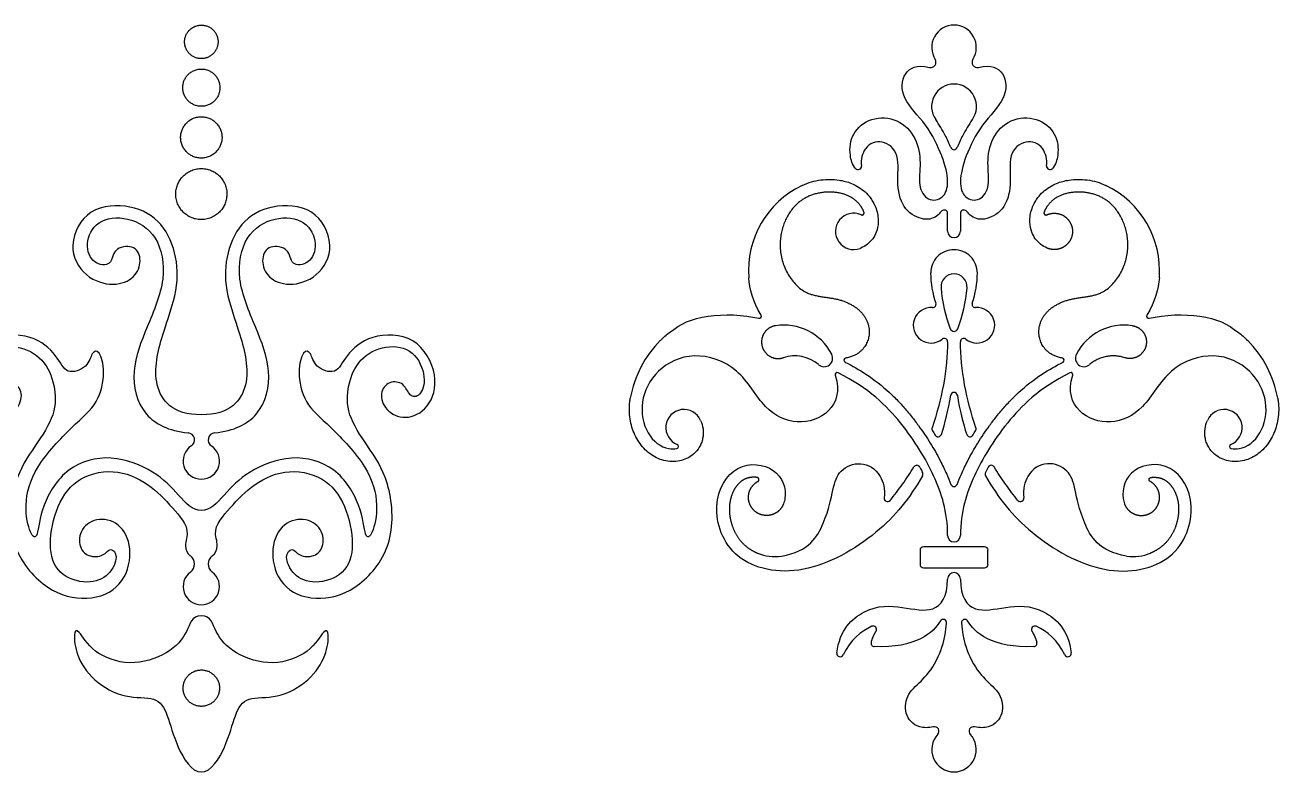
# Model space of a CAD drawing. Extents: x -103 to 101, y -110 to 99.
# Drawn here: x 36.01 to 68.49, y 29.97 to 49.3 of the extents above; entities that cross this region are included whole.
import ezdxf

# ---------------------------------------------------------------- set-up
doc = ezdxf.new("R2010")
doc.units = 0
doc.header["$MEASUREMENT"] = 0
doc.layers.add('LAYER_03', color=5, linetype='CONTINUOUS')

msp = doc.modelspace()

# ---------------------------------------------------------------- linework, layer by layer
at = {"layer": 'LAYER_03'}
for p, q in [((59.908, 43.966), (59.908, 44.427)), ((60.24, 44.427), (60.24, 43.966)), ((60.074, 35.794), (59.281, 35.794)), ((60.867, 35.794), (60.074, 35.794)), ((59.194, 35.706), (59.194, 35.336)), ((60.954, 35.336), (60.954, 35.706)), ((59.281, 35.248), (60.074, 35.248)), ((60.074, 35.248), (60.867, 35.248))]:
    msp.add_line(p, q, dxfattribs=at)
for centre, radius, start, end in [((60.074, 48.723), 0.578, 90, 212.4169), ((60.074, 48.723), 0.578, 327.5831, 90), ((59.47, 48.34), 0.137, 256.9539, 32.4169), ((60.677, 48.34), 0.137, 147.5831, 283.0461), ((60.074, 47.193), 0.582, 90, 215.3822), ((60.074, 47.193), 0.582, 324.6178, 90), ((60.074, 46.162), 0.0873, 202.3223, 270), ((60.074, 46.162), 0.0873, 270, 337.6777), ((57.589, 45.647), 0.0873, 222.2695, 6.6847), ((62.559, 45.647), 0.0873, 173.3153, 317.7305), ((57.201, 42.941), 2.452, 115.5902, 184.1972), ((62.947, 42.941), 2.452, 355.8028, 64.4098), ((59.821, 44.427), 0.0873, 0, 135.3288), ((60.327, 44.427), 0.0873, 44.6712, 180), ((57.474, 43.961), 0.47, 65.7769, 290.809), ((60.074, 43.966), 0.166, 180, 270), ((60.074, 43.966), 0.166, 270, 0), ((60.074, 42.883), 0.604, 90, 180.0081), ((60.074, 42.883), 0.604, 359.9919, 90), ((61.827, 42.884), 2.358, 180.014, 199.3483), ((58.32, 42.884), 2.358, 340.6517, 359.986), ((60.074, 42.524), 0.338, 90, 185.15), ((60.074, 42.524), 0.338, 354.85, 90), ((63.818, 42.861), 4.097, 185.1502, 200.2795), ((56.33, 42.861), 4.097, 339.7205, 354.8498), ((59.478, 41.529), 0.459, 85.5676, 308.8123), ((59.521, 42.074), 0.0873, 265.5676, 19.3483), ((60.669, 41.529), 0.459, 231.1877, 94.4324), ((60.627, 42.074), 0.0873, 160.6517, 274.4324), ((55.03, 41.763), 0.0546, 255.6769, 30.5329), ((65.118, 41.763), 0.0546, 149.4671, 284.3231), ((55.669, 40.148), 1.388, 27.0115, 99.0826), ((60.074, 41.478), 0.106, 200.2795, 270), ((60.074, 41.478), 0.106, 270, 339.7205), ((64.479, 40.148), 1.388, 80.9174, 152.9885), ((54.455, 39.149), 2.81, 135.0466, 169.935), ((59.821, 41.104), 0.0873, 359.9986, 128.8123), ((60.327, 41.104), 0.0873, 51.1877, 180.0014), ((65.692, 39.149), 2.81, 10.065, 44.9534), ((55.947, 39.784), 0.954, 49.5638, 108.1125), ((56.709, 40.678), 0.221, 229.5638, 27.0115), ((57.275, 40.626), 0.0546, 99.6726, 243.0742), ((62.873, 40.626), 0.0546, 296.9258, 80.3274), ((63.439, 40.678), 0.221, 152.9885, 310.4362), ((57.048, 40.251), 0.0546, 63.3982, 197.7934), ((63.099, 40.251), 0.0546, 342.2066, 116.6018), ((60.074, 39.705), 0.0873, 9.1692, 170.8308), ((53.079, 38.88), 0.47, 23.4193, 248.4062), ((67.068, 38.88), 0.47, 291.5938, 156.5807), ((40.218, 38.561), 0.183, 303.3435, 84.0083), ((40.937, 38.561), 0.183, 95.9917, 236.6564), ((59.587, 38.847), 0.0873, 160.688, 213.7661), ((59.663, 38.731), 0.0873, 212.6118, 341.69), ((60.485, 38.731), 0.0873, 198.31, 327.3882), ((60.561, 38.847), 0.0873, 326.2339, 19.312), ((40.577, 38.015), 0.471, 123.3435, 56.6565), ((52.886, 38.393), 0.0546, 281.7287, 68.4062), ((67.261, 38.393), 0.0546, 111.5938, 258.2713), ((59.11, 37.818), 0.0873, 28.0451, 149.0362), ((59.183, 37.677), 0.0873, 330.1445, 26.5668), ((60.965, 37.677), 0.0873, 153.4332, 209.8555), ((61.038, 37.818), 0.0873, 30.9638, 151.9549), ((60.074, 37.442), 0.0873, 200.7619, 339.2381), ((58.352, 37.052), 0.0873, 173.1297, 320.1264), ((61.796, 37.052), 0.0873, 219.8736, 6.8703), ((60.074, 36.087), 0.166, 180, 270), ((60.074, 36.087), 0.166, 270, 0), ((40.893, 35.817), 0.727, 164.9297, 180), ((40.262, 35.817), 0.727, 360, 15.0703), ((59.281, 35.706), 0.0873, 90, 180), ((60.867, 35.706), 0.0873, 0, 90), ((40.136, 35.349), 0.263, 306.9485, 53.5331), ((41.018, 35.349), 0.263, 126.4669, 233.0515), ((55.428, 36.666), 1.126, 246.8958, 278.8977), ((64.72, 36.666), 1.126, 261.1023, 293.1042), ((40.577, 34.763), 0.471, 126.9485, 53.0516), ((59.281, 35.336), 0.0873, 180, 270), ((60.074, 34.959), 0.166, 90, 180), ((60.074, 34.959), 0.166, 360, 90), ((60.867, 35.336), 0.0873, 270, 0), ((59.795, 33.826), 0.0873, 354.5272, 146.3687), ((60.353, 33.826), 0.0873, 33.6313, 185.4728), ((57.98, 33.656), 0.0873, 329.0746, 113.6878), ((62.168, 33.656), 0.0873, 66.3122, 210.9254), ((58.013, 33.298), 0.0873, 162.7115, 266.8452), ((62.135, 33.298), 0.0873, 273.1548, 17.2885), ((57.123, 33.035), 0.0873, 172.8537, 332.1473), ((63.024, 33.035), 0.0873, 207.8527, 7.1463), ((60.074, 30.544), 0.578, 136.6907, 270), ((59.569, 31.02), 0.116, 316.6907, 103.2338), ((60.074, 30.544), 0.578, 270, 43.3093), ((60.579, 31.02), 0.116, 76.7662, 223.3093)]:
    msp.add_arc(centre, radius, start, end, dxfattribs=at)
for points, weights, degree, knots in [([(40.957, 48.658), (41.167, 49.038), (40.787, 49.247), (40.407, 49.457), (40.197, 49.077), (39.987, 48.697), (40.367, 48.487), (40.747, 48.278), (40.957, 48.658)], [1, 0.707106781187, 1, 0.707106781187, 1, 0.707106781187, 1, 0.707106781187, 1], 2, [0, 0, 0, 0.385422, 0.385422, 0.770845, 0.770845, 1.156267, 1.156267, 1.54169, 1.54169, 1.54169]), ([(40.999, 47.448), (41.232, 47.871), (40.81, 48.104), (40.388, 48.337), (40.155, 47.914), (39.922, 47.492), (40.344, 47.259), (40.766, 47.026), (40.999, 47.448)], [1, 0.707106781187, 1, 0.707106781187, 1, 0.707106781187, 1, 0.707106781187, 1], 2, [0, 0, 0, 0.385422, 0.385422, 0.770845, 0.770845, 1.156267, 1.156267, 1.54169, 1.54169, 1.54169]), ([(41.046, 46.135), (41.305, 46.604), (40.836, 46.863), (40.367, 47.122), (40.108, 46.652), (39.849, 46.183), (40.318, 45.924), (40.787, 45.665), (41.046, 46.135)], [1, 0.707106781187, 1, 0.707106781187, 1, 0.707106781187, 1, 0.707106781187, 1], 2, [0, 0, 0, 0.385422, 0.385422, 0.770845, 0.770845, 1.156267, 1.156267, 1.54169, 1.54169, 1.54169]), ([(41.156, 44.607), (41.476, 45.186), (40.897, 45.506), (40.317, 45.825), (39.998, 45.246), (39.678, 44.667), (40.257, 44.347), (40.837, 44.028), (41.156, 44.607)], [1, 0.707106781187, 1, 0.707106781187, 1, 0.707106781187, 1, 0.707106781187, 1], 2, [0, 0, 0, 0.385422, 0.385422, 0.770845, 0.770845, 1.156267, 1.156267, 1.54169, 1.54169, 1.54169]), ([(57.667, 44.389), (57.688, 44.38), (57.71, 44.384), (57.727, 44.399), (57.743, 44.415), (57.749, 44.437), (57.741, 44.458), (57.722, 44.508), (57.613, 44.723), (57.201, 45.02), (56.28, 44.971), (55.644, 44.356), (55.467, 43.264), (56.124, 42.26), (57.002, 42.28), (57.775, 41.922), (57.988, 41.178), (57.599, 40.736), (57.266, 40.68)], [0.999999919988, 0.888135460452, 0.888135487122, 1, 0.888135460452, 0.888135460452, 1, 1, 1, 1, 1, 1, 1, 1, 1, 1, 1, 1, 1], 3, [926.360243, 926.360243, 926.360243, 926.360243, 926.419016, 926.419016, 926.419016, 926.477788, 926.477788, 926.477788, 926.717198, 927.53397, 928.350741, 929.167513, 929.984285, 930.801056, 931.617828, 932.4346, 933.251371, 933.944705, 933.944705, 933.944705, 933.944705]), ([(62.882, 40.68), (62.549, 40.736), (62.16, 41.178), (62.373, 41.922), (63.145, 42.28), (64.024, 42.26), (64.681, 43.264), (64.503, 44.356), (63.868, 44.971), (62.947, 45.02), (62.535, 44.723), (62.426, 44.508), (62.407, 44.458), (62.399, 44.437), (62.404, 44.415), (62.421, 44.399), (62.437, 44.384), (62.46, 44.38), (62.481, 44.389)], [1, 1, 1, 1, 1, 1, 1, 1, 1, 1, 1, 1, 1, 0.888135460452, 0.888135460452, 1, 0.888135460452, 0.888135460452, 1], 3, [942.236685, 942.236685, 942.236685, 942.236685, 942.930019, 943.746791, 944.563562, 945.380334, 946.197106, 947.013878, 947.830649, 948.647421, 949.464193, 949.703602, 949.703602, 949.703602, 949.762375, 949.762375, 949.762375, 949.821148, 949.821148, 949.821148, 949.821148]), ([(62.481, 44.389), (62.627, 44.455), (62.787, 44.444), (62.923, 44.359), (63.059, 44.274), (63.139, 44.135), (63.143, 43.975), (63.148, 43.814), (63.077, 43.671), (62.946, 43.578), (62.815, 43.485), (62.656, 43.464), (62.506, 43.521)], [1, 0.921258788311, 0.921258788311, 1, 0.921258788311, 0.921258788311, 1, 0.921258788311, 0.921258788311, 1, 0.921258825857, 0.921258788311, 0.99999988736], 3, [949.821148, 949.821148, 949.821148, 949.821148, 950.244024, 950.244024, 950.244024, 950.666901, 950.666901, 950.666901, 951.089778, 951.089778, 951.089778, 951.512654, 951.512654, 951.512654, 951.512654]), ([(55.45, 41.519), (55.265, 41.49), (55.161, 41.334), (55.057, 41.178), (55.101, 40.996), (55.145, 40.815), (55.309, 40.723), (55.472, 40.632), (55.65, 40.69)], [0.999999800115, 0.916161966315, 1, 0.916161866372, 1, 0.916161866372, 1, 0.916161886361, 0.999999960023], 2, [40.529735, 40.529735, 40.529735, 40.875639, 40.875639, 41.221542, 41.221542, 41.567446, 41.567446, 41.91335, 41.91335, 41.91335]), ([(64.698, 41.519), (64.883, 41.49), (64.987, 41.334), (65.09, 41.178), (65.046, 40.996), (65.002, 40.815), (64.839, 40.723), (64.676, 40.632), (64.498, 40.69)], [0.999999880069, 0.916161926338, 1, 0.916161866372, 1, 0.916161866372, 1, 0.916161886361, 0.999999960023], 2, [40.529735, 40.529735, 40.529735, 40.875639, 40.875639, 41.221543, 41.221543, 41.567446, 41.567446, 41.91335, 41.91335, 41.91335]), ([(54.993, 37.487), (55.014, 37.498), (55.025, 37.52), (55.021, 37.544), (55.016, 37.568), (54.999, 37.585), (54.975, 37.588), (54.972, 37.589), (54.947, 37.593), (54.887, 37.597), (54.795, 37.591), (54.687, 37.565), (54.585, 37.511), (54.492, 37.431), (54.381, 37.294), (54.303, 37.118), (54.26, 36.916), (54.248, 36.682), (54.288, 36.437), (54.379, 36.201), (54.507, 35.975), (54.694, 35.784), (54.886, 35.674), (54.968, 35.637), (54.986, 35.629)], [1, 0.875150821943, 0.875150821943, 1, 0.875150821943, 0.875150821943, 1, 1, 1, 1, 1, 1, 1, 1, 1, 1, 1, 1, 1, 1, 1, 1, 1, 1, 1], 3, [190.689445, 190.689445, 190.689445, 190.689445, 190.751643, 190.751643, 190.751643, 190.813841, 190.813841, 190.813841, 190.821219, 190.884679, 190.979623, 191.072238, 191.190577, 191.293587, 191.408235, 191.670843, 191.817197, 191.973657, 192.314874, 192.491642, 192.668412, 193.024688, 193.217, 193.271539, 193.271539, 193.271539, 193.271539]), ([(55.658, 36.905), (55.602, 36.759), (55.484, 36.656), (55.332, 36.618), (55.18, 36.581), (55.028, 36.618), (54.91, 36.721), (54.792, 36.824), (54.735, 36.97), (54.752, 37.125), (54.769, 37.281), (54.856, 37.411), (54.993, 37.487)], [1, 0.924648234729, 0.924648234729, 1, 0.924648234729, 0.924648234729, 1, 0.924648234729, 0.924648234729, 1, 0.924648234729, 0.924648234729, 1], 3, [189.035477, 189.035477, 189.035477, 189.035477, 189.448969, 189.448969, 189.448969, 189.862461, 189.862461, 189.862461, 190.275953, 190.275953, 190.275953, 190.689445, 190.689445, 190.689445, 190.689445]), ([(64.49, 36.905), (64.546, 36.759), (64.664, 36.656), (64.816, 36.618), (64.968, 36.581), (65.12, 36.618), (65.238, 36.721), (65.355, 36.824), (65.412, 36.97), (65.395, 37.125), (65.379, 37.281), (65.292, 37.411), (65.155, 37.487)], [1, 0.924648234729, 0.924648234729, 1, 0.924648234729, 0.924648234729, 1, 0.924648234729, 0.924648234729, 1, 0.924648234729, 0.924648234729, 1], 3, [211.293187, 211.293187, 211.293187, 211.293187, 211.706679, 211.706679, 211.706679, 212.120171, 212.120171, 212.120171, 212.533663, 212.533663, 212.533663, 212.947155, 212.947155, 212.947155, 212.947155]), ([(65.155, 37.487), (65.133, 37.498), (65.123, 37.52), (65.127, 37.544), (65.131, 37.568), (65.149, 37.585), (65.173, 37.588), (65.175, 37.589), (65.201, 37.593), (65.261, 37.597), (65.352, 37.591), (65.461, 37.565), (65.563, 37.511), (65.656, 37.431), (65.766, 37.294), (65.845, 37.118), (65.888, 36.916), (65.9, 36.682), (65.86, 36.437), (65.769, 36.201), (65.641, 35.975), (65.453, 35.784), (65.262, 35.674), (65.18, 35.637), (65.162, 35.629)], [1, 0.875150821943, 0.875150821943, 1, 0.875150821943, 0.875150821943, 1, 1, 1, 1, 1, 1, 1, 1, 1, 1, 1, 1, 1, 1, 1, 1, 1, 1, 1], 3, [212.947155, 212.947155, 212.947155, 212.947155, 213.009353, 213.009353, 213.009353, 213.071552, 213.071552, 213.071552, 213.078929, 213.142389, 213.237333, 213.329948, 213.448287, 213.551297, 213.665946, 213.928554, 214.074907, 214.231367, 214.572584, 214.749353, 214.926123, 215.282399, 215.47471, 215.52925, 215.52925, 215.52925, 215.52925]), ([(41.012, 31.954), (41.194, 32.389), (40.758, 32.57), (40.323, 32.751), (40.142, 32.316), (39.961, 31.881), (40.396, 31.7), (40.831, 31.518), (41.012, 31.954)], [1, 0.707106781187, 1, 0.707106781187, 1, 0.707106781187, 1, 0.707106781187, 1], 2, [0, 0, 0, 0.274632, 0.274632, 0.549264, 0.549264, 0.823897, 0.823897, 1.098529, 1.098529, 1.098529])]:
    msp.add_rational_spline(points, weights, degree=degree, knots=knots, dxfattribs=at)
for points, knots in [([(57.524, 45.588), (57.438, 45.683), (57.352, 46.003), (57.404, 46.503), (57.908, 46.936), (58.638, 46.897), (59.121, 46.393), (59.23, 45.718), (59.125, 45.134), (59.386, 44.72), (59.819, 44.794), (59.957, 45.227), (59.8, 45.875), (59.377, 46.751), (58.69, 47.391), (58.713, 48.079), (59.102, 48.285), (59.439, 48.207)], [338.067058, 338.067058, 338.067058, 338.067058, 338.478112, 339.123747, 339.769381, 340.415015, 341.06065, 341.706284, 342.351918, 342.997553, 343.643187, 344.288821, 344.934456, 345.58009, 346.225725, 346.871359, 347.427911, 347.427911, 347.427911, 347.427911]), ([(60.708, 48.207), (61.046, 48.285), (61.435, 48.079), (61.458, 47.391), (60.77, 46.751), (60.348, 45.875), (60.191, 45.227), (60.328, 44.794), (60.762, 44.72), (61.023, 45.134), (60.917, 45.718), (61.027, 46.393), (61.51, 46.897), (62.24, 46.936), (62.744, 46.503), (62.796, 46.003), (62.71, 45.683), (62.623, 45.588)], [318.48061, 318.48061, 318.48061, 318.48061, 319.037162, 319.682797, 320.328431, 320.974065, 321.6197, 322.265334, 322.910968, 323.556603, 324.202237, 324.847871, 325.493506, 326.13914, 326.784774, 327.430409, 327.841463, 327.841463, 327.841463, 327.841463]), ([(59.993, 46.129), (59.949, 46.236), (59.834, 46.487), (59.692, 46.725), (59.6, 46.856)], [30.9247391, 30.9247391, 30.9247391, 30.9247391, 31.2422754, 31.6837156, 31.6837156, 31.6837156, 31.6837156]), ([(60.548, 46.856), (60.455, 46.725), (60.314, 46.487), (60.199, 46.236), (60.155, 46.129)], [29.976771, 29.976771, 29.976771, 29.976771, 30.4182113, 30.7357475, 30.7357475, 30.7357475, 30.7357475]), ([(59.759, 44.489), (59.725, 44.455), (59.597, 44.309), (59.316, 44.218), (58.773, 44.475), (58.564, 45.146), (58.693, 45.993), (58.223, 46.359), (57.762, 46.208), (57.656, 45.824), (57.676, 45.657)], [333.805096, 333.805096, 333.805096, 333.805096, 333.984469, 334.56211, 335.13975, 335.71739, 336.295031, 336.872671, 337.450311, 337.865416, 337.865416, 337.865416, 337.865416]), ([(62.472, 45.657), (62.492, 45.824), (62.386, 46.208), (61.925, 46.359), (61.455, 45.993), (61.584, 45.146), (61.375, 44.475), (60.832, 44.218), (60.551, 44.309), (60.423, 44.455), (60.389, 44.489)], [328.043105, 328.043105, 328.043105, 328.043105, 328.45821, 329.03585, 329.61349, 330.191131, 330.768771, 331.346412, 331.924052, 332.103425, 332.103425, 332.103425, 332.103425]), ([(56.142, 45.152), (56.218, 45.189), (56.375, 45.248), (56.618, 45.297), (56.86, 45.312), (57.129, 45.292), (57.449, 45.208), (57.723, 45.039), (57.892, 44.856), (57.988, 44.712), (58.058, 44.56), (58.104, 44.38), (58.118, 44.169), (58.078, 43.957), (57.975, 43.763), (57.838, 43.62), (57.716, 43.551), (57.648, 43.524), (57.641, 43.521)], [921.476809, 921.476809, 921.476809, 921.476809, 921.70927, 921.936295, 922.157583, 922.371852, 922.67648, 923.060161, 923.242809, 923.359912, 923.533675, 923.702368, 923.868142, 924.111889, 924.285948, 924.466367, 924.650404, 924.668736, 924.668736, 924.668736, 924.668736]), ([(62.506, 43.521), (62.5, 43.524), (62.432, 43.551), (62.31, 43.62), (62.173, 43.763), (62.07, 43.957), (62.03, 44.169), (62.044, 44.38), (62.089, 44.56), (62.16, 44.712), (62.256, 44.856), (62.425, 45.039), (62.699, 45.208), (63.019, 45.292), (63.288, 45.312), (63.529, 45.297), (63.773, 45.248), (63.93, 45.189), (64.006, 45.152)], [951.512654, 951.512654, 951.512654, 951.512654, 951.530986, 951.715023, 951.895442, 952.069502, 952.313249, 952.479022, 952.647715, 952.821479, 952.938581, 953.12123, 953.504911, 953.809538, 954.023808, 954.245095, 954.47212, 954.704581, 954.704581, 954.704581, 954.704581]), ([(40.577, 39.212), (39.837, 39.212), (39.228, 39.944), (39.562, 41.317), (39.997, 42.458), (39.946, 43.422), (39.531, 44.297), (38.641, 44.706), (37.505, 44.542), (37.09, 43.428), (37.65, 42.681), (38.409, 42.525), (38.921, 42.8), (39.041, 43.275), (38.84, 43.624), (38.271, 43.531), (38.281, 43.055), (37.767, 43.092), (37.539, 43.624), (37.842, 44.275), (38.675, 44.375), (39.471, 43.898), (39.706, 42.746), (39.159, 41.46), (38.72, 40.362), (38.962, 39.188), (39.726, 38.796), (40.237, 38.743)], [158.267429, 158.267429, 158.267429, 158.267429, 158.619138, 158.970848, 159.322558, 159.674267, 160.025977, 160.377687, 160.729396, 161.081106, 161.432816, 161.784526, 162.136235, 162.487945, 162.839655, 163.191364, 163.543074, 163.894784, 164.246493, 164.598203, 164.949913, 165.301623, 165.653332, 166.005042, 166.356752, 166.708461, 166.999648, 166.999648, 166.999648, 166.999648]), ([(40.917, 38.743), (41.429, 38.796), (42.193, 39.188), (42.434, 40.362), (41.995, 41.46), (41.448, 42.746), (41.683, 43.898), (42.48, 44.375), (43.313, 44.275), (43.616, 43.624), (43.387, 43.092), (42.873, 43.055), (42.883, 43.531), (42.315, 43.624), (42.114, 43.275), (42.233, 42.8), (42.745, 42.525), (43.504, 42.681), (44.064, 43.428), (43.649, 44.542), (42.513, 44.706), (41.623, 44.297), (41.208, 43.422), (41.157, 42.458), (41.592, 41.317), (41.927, 39.944), (41.318, 39.212), (40.577, 39.212)], [168.22711, 168.22711, 168.22711, 168.22711, 168.518297, 168.870007, 169.221716, 169.573426, 169.925136, 170.276845, 170.628555, 170.980265, 171.331974, 171.683684, 172.035394, 172.387104, 172.738813, 173.090523, 173.442233, 173.793942, 174.145652, 174.497362, 174.849071, 175.200781, 175.552491, 175.904201, 176.25591, 176.60762, 176.95933, 176.95933, 176.95933, 176.95933]), ([(52.467, 41.134), (52.544, 41.212), (52.908, 41.522), (53.516, 41.835), (54.627, 41.809), (55.016, 41.71)], [915.378529, 915.378529, 915.378529, 915.378529, 915.715564, 916.87004, 917.899303, 917.899303, 917.899303, 917.899303]), ([(65.132, 41.71), (65.521, 41.809), (66.631, 41.835), (67.24, 41.522), (67.604, 41.212), (67.681, 41.134)], [958.282087, 958.282087, 958.282087, 958.282087, 959.31135, 960.465826, 960.802862, 960.802862, 960.802862, 960.802862]), ([(40.577, 36.733), (40.35, 36.733), (39.993, 37.13), (39.416, 37.751), (38.24, 38.222), (37.058, 37.902), (36.408, 36.838), (36.343, 35.966), (36.148, 36.07), (35.967, 36.847), (36.213, 37.844), (37.289, 38.978), (37.934, 39.502), (38.096, 40.358), (37.934, 40.905), (37.729, 40.849), (37.66, 40.444), (37.067, 40.221), (36.863, 40.741), (36.235, 41.31), (34.993, 41.31), (34.393, 40.198), (34.668, 39.352), (35.305, 39.053), (35.825, 39.318), (35.981, 39.783), (35.722, 40.101), (35.309, 40.049), (35.194, 39.664), (34.906, 39.666), (34.73, 40.152), (35.04, 40.914), (35.805, 41.046), (36.513, 40.683), (36.798, 39.982), (36.821, 39.223), (36.284, 38.412), (35.681, 37.555), (35.536, 35.858), (36.464, 34.703), (37.486, 34.354), (38.487, 34.652), (38.816, 35.56), (38.596, 36.333), (37.997, 36.585), (37.462, 36.343), (37.369, 35.812), (37.638, 35.516), (38.067, 35.546), (38.216, 35.803), (38.447, 35.572), (38.216, 35.043), (37.659, 34.798), (36.83, 35.056), (36.588, 35.811), (36.817, 36.888), (37.377, 37.644), (38.443, 37.836), (39.333, 37.365), (39.882, 36.741), (40.27, 36.301), (40.191, 36.006)], [351.979126, 351.979126, 351.979126, 351.979126, 352.280183, 352.581241, 352.882299, 353.183357, 353.484415, 353.785473, 354.086531, 354.387589, 354.688647, 354.989705, 355.290763, 355.591821, 355.892879, 356.193937, 356.494994, 356.796052, 357.09711, 357.398168, 357.699226, 358.000284, 358.301342, 358.6024, 358.903458, 359.204516, 359.505574, 359.806632, 360.10769, 360.408748, 360.709806, 361.010864, 361.311921, 361.612979, 361.914037, 362.215095, 362.516153, 362.817211, 363.118269, 363.419327, 363.720385, 364.021443, 364.322501, 364.623559, 364.924617, 365.225675, 365.526733, 365.827791, 366.128848, 366.429906, 366.730964, 367.032022, 367.33308, 367.634138, 367.935196, 368.236254, 368.537312, 368.83837, 369.139428, 369.440486, 369.724778, 369.724778, 369.724778, 369.724778]), ([(40.963, 36.006), (40.884, 36.301), (41.272, 36.741), (41.822, 37.365), (42.711, 37.836), (43.777, 37.644), (44.338, 36.888), (44.567, 35.811), (44.324, 35.056), (43.495, 34.798), (42.939, 35.043), (42.708, 35.572), (42.939, 35.803), (43.087, 35.546), (43.517, 35.516), (43.785, 35.812), (43.692, 36.343), (43.157, 36.585), (42.558, 36.333), (42.338, 35.56), (42.668, 34.652), (43.668, 34.354), (44.691, 34.703), (45.618, 35.858), (45.473, 37.555), (44.87, 38.412), (44.333, 39.223), (44.357, 39.982), (44.642, 40.683), (45.349, 41.046), (46.114, 40.914), (46.424, 40.152), (46.249, 39.666), (45.961, 39.664), (45.845, 40.049), (45.432, 40.101), (45.174, 39.783), (45.33, 39.318), (45.849, 39.053), (46.486, 39.352), (46.761, 40.198), (46.161, 41.31), (44.92, 41.31), (44.292, 40.741), (44.088, 40.221), (43.494, 40.444), (43.425, 40.849), (43.221, 40.905), (43.058, 40.358), (43.221, 39.502), (43.865, 38.978), (44.941, 37.844), (45.187, 36.847), (45.006, 36.07), (44.812, 35.966), (44.746, 36.838), (44.096, 37.902), (42.914, 38.222), (41.739, 37.751), (41.161, 37.13), (40.804, 36.733), (40.577, 36.733)], [334.233473, 334.233473, 334.233473, 334.233473, 334.517765, 334.818823, 335.119881, 335.420939, 335.721997, 336.023055, 336.324113, 336.625171, 336.926229, 337.227287, 337.528345, 337.829403, 338.130461, 338.431518, 338.732576, 339.033634, 339.334692, 339.63575, 339.936808, 340.237866, 340.538924, 340.839982, 341.14104, 341.442098, 341.743156, 342.044214, 342.345272, 342.64633, 342.947387, 343.248445, 343.549503, 343.850561, 344.151619, 344.452677, 344.753735, 345.054793, 345.355851, 345.656909, 345.957967, 346.259025, 346.560083, 346.861141, 347.162199, 347.463257, 347.764314, 348.065372, 348.36643, 348.667488, 348.968546, 349.269604, 349.570662, 349.87172, 350.172778, 350.473836, 350.774894, 351.075952, 351.37701, 351.678068, 351.979126, 351.979126, 351.979126, 351.979126]), ([(56.996, 40.234), (57.131, 39.814), (56.895, 39.191), (56.005, 38.922), (55.148, 39.294), (54.543, 40.471), (53.302, 40.887), (52.331, 40.4), (51.904, 39.544), (52.082, 38.673), (52.543, 38.32), (52.829, 38.325), (52.897, 38.339)], [899.709494, 899.709494, 899.709494, 899.709494, 900.57921, 901.532781, 902.486352, 903.439923, 904.393494, 905.347065, 906.300636, 907.254206, 908.207777, 908.530149, 908.530149, 908.530149, 908.530149]), ([(67.25, 38.339), (67.319, 38.325), (67.605, 38.32), (68.066, 38.673), (68.244, 39.544), (67.817, 40.4), (66.845, 40.887), (65.605, 40.471), (65, 39.294), (64.143, 38.922), (63.253, 39.191), (63.016, 39.814), (63.151, 40.234)], [967.651242, 967.651242, 967.651242, 967.651242, 967.973613, 968.927184, 969.880755, 970.834326, 971.787896, 972.741467, 973.695038, 974.648609, 975.60218, 976.471896, 976.471896, 976.471896, 976.471896]), ([(59.908, 36.087), (59.908, 36.713), (59.602, 37.634), (58.827, 38.94), (57.874, 39.898), (57.073, 40.3)], [894.585357, 894.585357, 894.585357, 894.585357, 896.301782, 898.018207, 899.592212, 899.592212, 899.592212, 899.592212]), ([(57.25, 40.577), (57.437, 40.482), (57.843, 40.249), (58.305, 39.89), (58.645, 39.552), (58.832, 39.341), (58.999, 39.137), (59.206, 38.867), (59.46, 38.493), (59.699, 38.069), (59.871, 37.71), (59.959, 37.5), (59.992, 37.411)], [934.069847, 934.069847, 934.069847, 934.069847, 934.645953, 935.355937, 935.670999, 935.963865, 936.129963, 936.396274, 936.89846, 937.369891, 937.732788, 937.994021, 937.994021, 937.994021, 937.994021]), ([(60.156, 37.411), (60.189, 37.5), (60.276, 37.71), (60.449, 38.069), (60.688, 38.493), (60.941, 38.867), (61.149, 39.137), (61.316, 39.341), (61.503, 39.552), (61.843, 39.89), (62.305, 40.249), (62.711, 40.482), (62.898, 40.577)], [938.18737, 938.18737, 938.18737, 938.18737, 938.448602, 938.811499, 939.282931, 939.785117, 940.051428, 940.217525, 940.510391, 940.825453, 941.535437, 942.111544, 942.111544, 942.111544, 942.111544]), ([(63.075, 40.3), (62.274, 39.898), (61.321, 38.94), (60.546, 37.634), (60.24, 36.713), (60.24, 36.087)], [976.589178, 976.589178, 976.589178, 976.589178, 978.163183, 979.879608, 981.596033, 981.596033, 981.596033, 981.596033]), ([(53.511, 39.067), (53.541, 38.998), (53.586, 38.842), (53.579, 38.637), (53.532, 38.478), (53.462, 38.336), (53.338, 38.189), (53.159, 38.075), (52.965, 38.011), (52.765, 37.992), (52.558, 38.02), (52.299, 38.117), (52.021, 38.331), (51.828, 38.626), (51.727, 38.892), (51.662, 39.179), (51.657, 39.434), (51.684, 39.611), (51.689, 39.64)], [910.349315, 910.349315, 910.349315, 910.349315, 910.556558, 910.79136, 910.903542, 911.012964, 911.224104, 911.424249, 911.590811, 911.781619, 911.973237, 912.161536, 912.53689, 912.922068, 913.118541, 913.318225, 913.729692, 913.811185, 913.811185, 913.811185, 913.811185]), ([(68.459, 39.64), (68.464, 39.611), (68.491, 39.434), (68.486, 39.179), (68.421, 38.892), (68.32, 38.626), (68.127, 38.331), (67.849, 38.117), (67.59, 38.02), (67.383, 37.992), (67.182, 38.011), (66.989, 38.075), (66.809, 38.189), (66.686, 38.336), (66.616, 38.478), (66.569, 38.637), (66.562, 38.842), (66.607, 38.998), (66.637, 39.067)], [962.370205, 962.370205, 962.370205, 962.370205, 962.451699, 962.863165, 963.062849, 963.259322, 963.6445, 964.019855, 964.208154, 964.399771, 964.590579, 964.757141, 964.957286, 965.168427, 965.277848, 965.39003, 965.624832, 965.832075, 965.832075, 965.832075, 965.832075]), ([(59.259, 37.634), (58.93, 37.062), (58.161, 36.09), (56.149, 34.954), (54.255, 35.357), (53.731, 36.928), (54.402, 38.03), (55.53, 37.892), (55.751, 37.255), (55.675, 36.949), (55.658, 36.905)], [200.228232, 200.228232, 200.228232, 200.228232, 201.693997, 203.247744, 204.801491, 206.355238, 207.908986, 209.462733, 211.01648, 211.293187, 211.293187, 211.293187, 211.293187]), ([(55.602, 35.553), (56.323, 35.666), (56.798, 36.531), (56.938, 37.321), (57.079, 37.791), (57.657, 38.043), (58.169, 37.749), (58.293, 37.29), (58.265, 37.063)], [193.847917, 193.847917, 193.847917, 193.847917, 194.628977, 195.499396, 196.369816, 197.240236, 198.110656, 198.70812, 198.70812, 198.70812, 198.70812]), ([(58.419, 36.996), (58.53, 37.13), (58.749, 37.42), (58.943, 37.709), (59.035, 37.863)], [198.9133659, 198.9133659, 198.9133659, 198.9133659, 199.3653971, 199.8329017, 199.8329017, 199.8329017, 199.8329017]), ([(59.187, 37.859), (59.201, 37.834), (59.226, 37.786), (59.25, 37.738), (59.261, 37.716)], [200.0018373, 200.0018373, 200.0018373, 200.0018373, 200.0811301, 200.1494521, 200.1494521, 200.1494521, 200.1494521]), ([(60.961, 37.859), (60.947, 37.834), (60.922, 37.786), (60.898, 37.738), (60.887, 37.716)], [222.2595475, 222.2595475, 222.2595475, 222.2595475, 222.3388404, 222.4071624, 222.4071624, 222.4071624, 222.4071624]), ([(60.889, 37.634), (61.217, 37.062), (61.987, 36.09), (63.999, 34.954), (65.893, 35.357), (66.417, 36.928), (65.746, 38.03), (64.617, 37.892), (64.397, 37.255), (64.473, 36.949), (64.49, 36.905)], [200.228232, 200.228232, 200.228232, 200.228232, 201.693997, 203.247744, 204.801491, 206.355239, 207.908986, 209.462733, 211.01648, 211.293187, 211.293187, 211.293187, 211.293187]), ([(61.729, 36.996), (61.617, 37.13), (61.399, 37.42), (61.205, 37.709), (61.113, 37.863)], [221.1710762, 221.1710762, 221.1710762, 221.1710762, 221.6231073, 222.090612, 222.090612, 222.090612, 222.090612]), ([(64.546, 35.553), (63.824, 35.666), (63.35, 36.531), (63.21, 37.321), (63.069, 37.791), (62.491, 38.043), (61.979, 37.749), (61.855, 37.29), (61.883, 37.063)], [216.105627, 216.105627, 216.105627, 216.105627, 216.886687, 217.757107, 218.627527, 219.497947, 220.368367, 220.96583, 220.96583, 220.96583, 220.96583]), ([(57.037, 33.045), (57.112, 33.647), (57.831, 34.308), (58.767, 34.251), (59.571, 34.047), (59.908, 34.491), (59.908, 34.959)], [253.484456, 253.484456, 253.484456, 253.484456, 254.402629, 255.526061, 256.649494, 257.772926, 257.772926, 257.772926, 257.772926]), ([(60.24, 34.959), (60.24, 34.491), (60.577, 34.047), (61.381, 34.251), (62.316, 34.308), (63.036, 33.647), (63.111, 33.045)], [258.250451, 258.250451, 258.250451, 258.250451, 259.373883, 260.497315, 261.620747, 262.538921, 262.538921, 262.538921, 262.538921]), ([(40.577, 34.007), (40.319, 34.007), (40.264, 33.603), (39.757, 33.008), (38.715, 32.678), (37.732, 33.047), (37.372, 33.712), (37.263, 33.581), (37.318, 33.003), (37.743, 32.316), (38.627, 31.835), (39.424, 31.945), (39.708, 31.486), (39.909, 30.635), (40.321, 29.966), (40.577, 29.966)], [37.251266, 37.251266, 37.251266, 37.251266, 37.537814, 37.824362, 38.11091, 38.397459, 38.684007, 38.970555, 39.257103, 39.543651, 39.8302, 40.116748, 40.403296, 40.689844, 40.976392, 40.976392, 40.976392, 40.976392]), ([(40.577, 29.966), (40.833, 29.966), (41.246, 30.635), (41.447, 31.486), (41.73, 31.945), (42.527, 31.835), (43.411, 32.316), (43.836, 33.003), (43.891, 33.581), (43.782, 33.712), (43.422, 33.047), (42.44, 32.678), (41.397, 33.008), (40.89, 33.603), (40.836, 34.007), (40.577, 34.007)], [40.976392, 40.976392, 40.976392, 40.976392, 41.262941, 41.549489, 41.836037, 42.122585, 42.409133, 42.695682, 42.98223, 43.268778, 43.555326, 43.841874, 44.128423, 44.414971, 44.701519, 44.701519, 44.701519, 44.701519]), ([(59.722, 33.874), (59.62, 33.721), (59.354, 33.382), (58.53, 33.182), (58.008, 33.211)], [249.977667, 249.977667, 249.977667, 249.977667, 250.780403, 251.560461, 251.560461, 251.560461, 251.560461]), ([(59.542, 31.133), (59.407, 31.101), (59.07, 31.114), (58.764, 31.459), (58.851, 32.018), (59.275, 32.336), (59.634, 32.808), (59.84, 33.382), (59.882, 33.817)], [272.955864, 272.955864, 272.955864, 272.955864, 273.340028, 274.041429, 274.742831, 275.444233, 276.145635, 276.646281, 276.646281, 276.646281, 276.646281]), ([(60.266, 33.817), (60.308, 33.382), (60.514, 32.808), (60.873, 32.336), (61.297, 32.018), (61.384, 31.459), (61.078, 31.114), (60.741, 31.101), (60.605, 31.133)], [266.257721, 266.257721, 266.257721, 266.257721, 266.758367, 267.459769, 268.161171, 268.862572, 269.563974, 269.948138, 269.948138, 269.948138, 269.948138]), ([(62.14, 33.211), (61.618, 33.182), (60.794, 33.382), (60.528, 33.721), (60.426, 33.874)], [264.462916, 264.462916, 264.462916, 264.462916, 265.242974, 266.04571, 266.04571, 266.04571, 266.04571])]:
    msp.add_open_spline(points, degree=3, knots=knots, dxfattribs=at)
for points, degree in [([(55.077, 41.791), (54.867, 42.146), (54.777, 42.47), (54.755, 42.761)], 3), ([(65.393, 42.761), (65.371, 42.47), (65.281, 42.146), (65.071, 41.791)], 3), ([(59.908, 41.104), (59.908, 40.396), (59.75, 39.577), (59.504, 38.876)], 3), ([(60.643, 38.876), (60.398, 39.577), (60.24, 40.396), (60.24, 41.104)], 3), ([(59.746, 38.704), (59.841, 38.994), (59.924, 39.325), (59.988, 39.719)], 3), ([(60.16, 39.719), (60.224, 39.325), (60.306, 38.994), (60.402, 38.704)], 3), ([(59.514, 38.799), (59.54, 38.761), (59.565, 38.723), (59.589, 38.684)], 3), ([(60.559, 38.684), (60.583, 38.723), (60.608, 38.761), (60.634, 38.799)], 3), ([(40.166, 35.817), (40.166, 35.708), (40.212, 35.62), (40.292, 35.56)], 3), ([(40.862, 35.56), (40.942, 35.62), (40.988, 35.708), (40.988, 35.817)], 3), ([(57.945, 33.736), (57.652, 33.608), (57.404, 33.379), (57.201, 32.994)], 3), ([(57.929, 33.324), (57.979, 33.486), (58.054, 33.611)], 2), ([(62.093, 33.611), (62.168, 33.486), (62.219, 33.324)], 2), ([(62.947, 32.994), (62.744, 33.379), (62.495, 33.608), (62.203, 33.736)], 3)]:
    msp.add_open_spline(points, degree=degree, dxfattribs=at)
msp.add_rational_spline([(64.498, 40.69), (63.99, 40.857), (63.583, 40.51)], [0.999999878204, 0.872288124698, 1], degree=2, dxfattribs=at)

doc.saveas('drawing.dxf')
